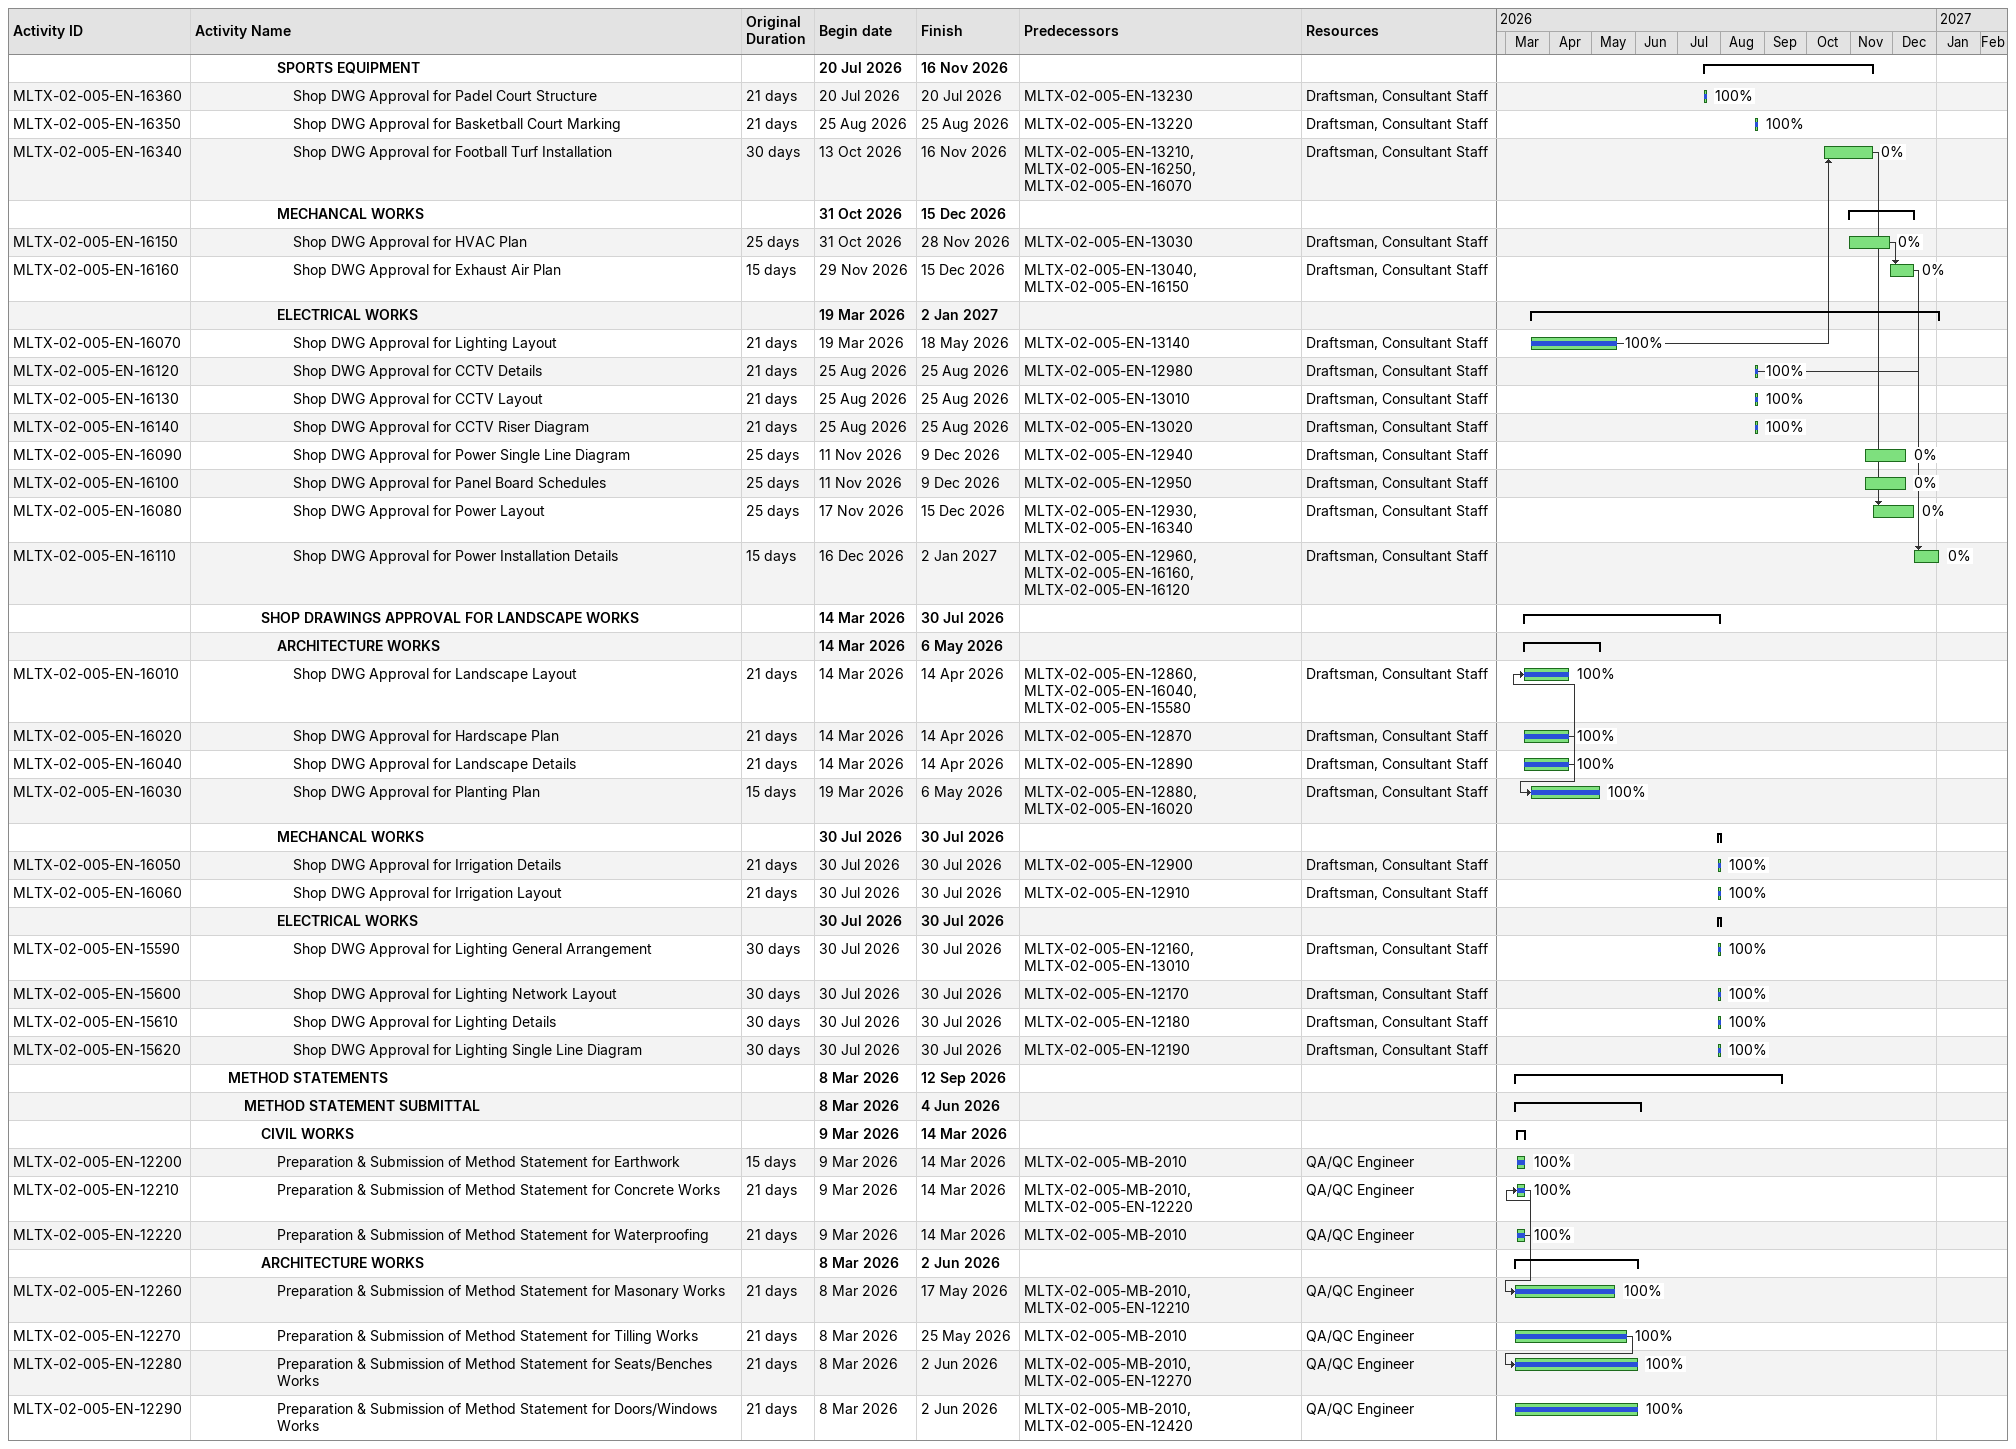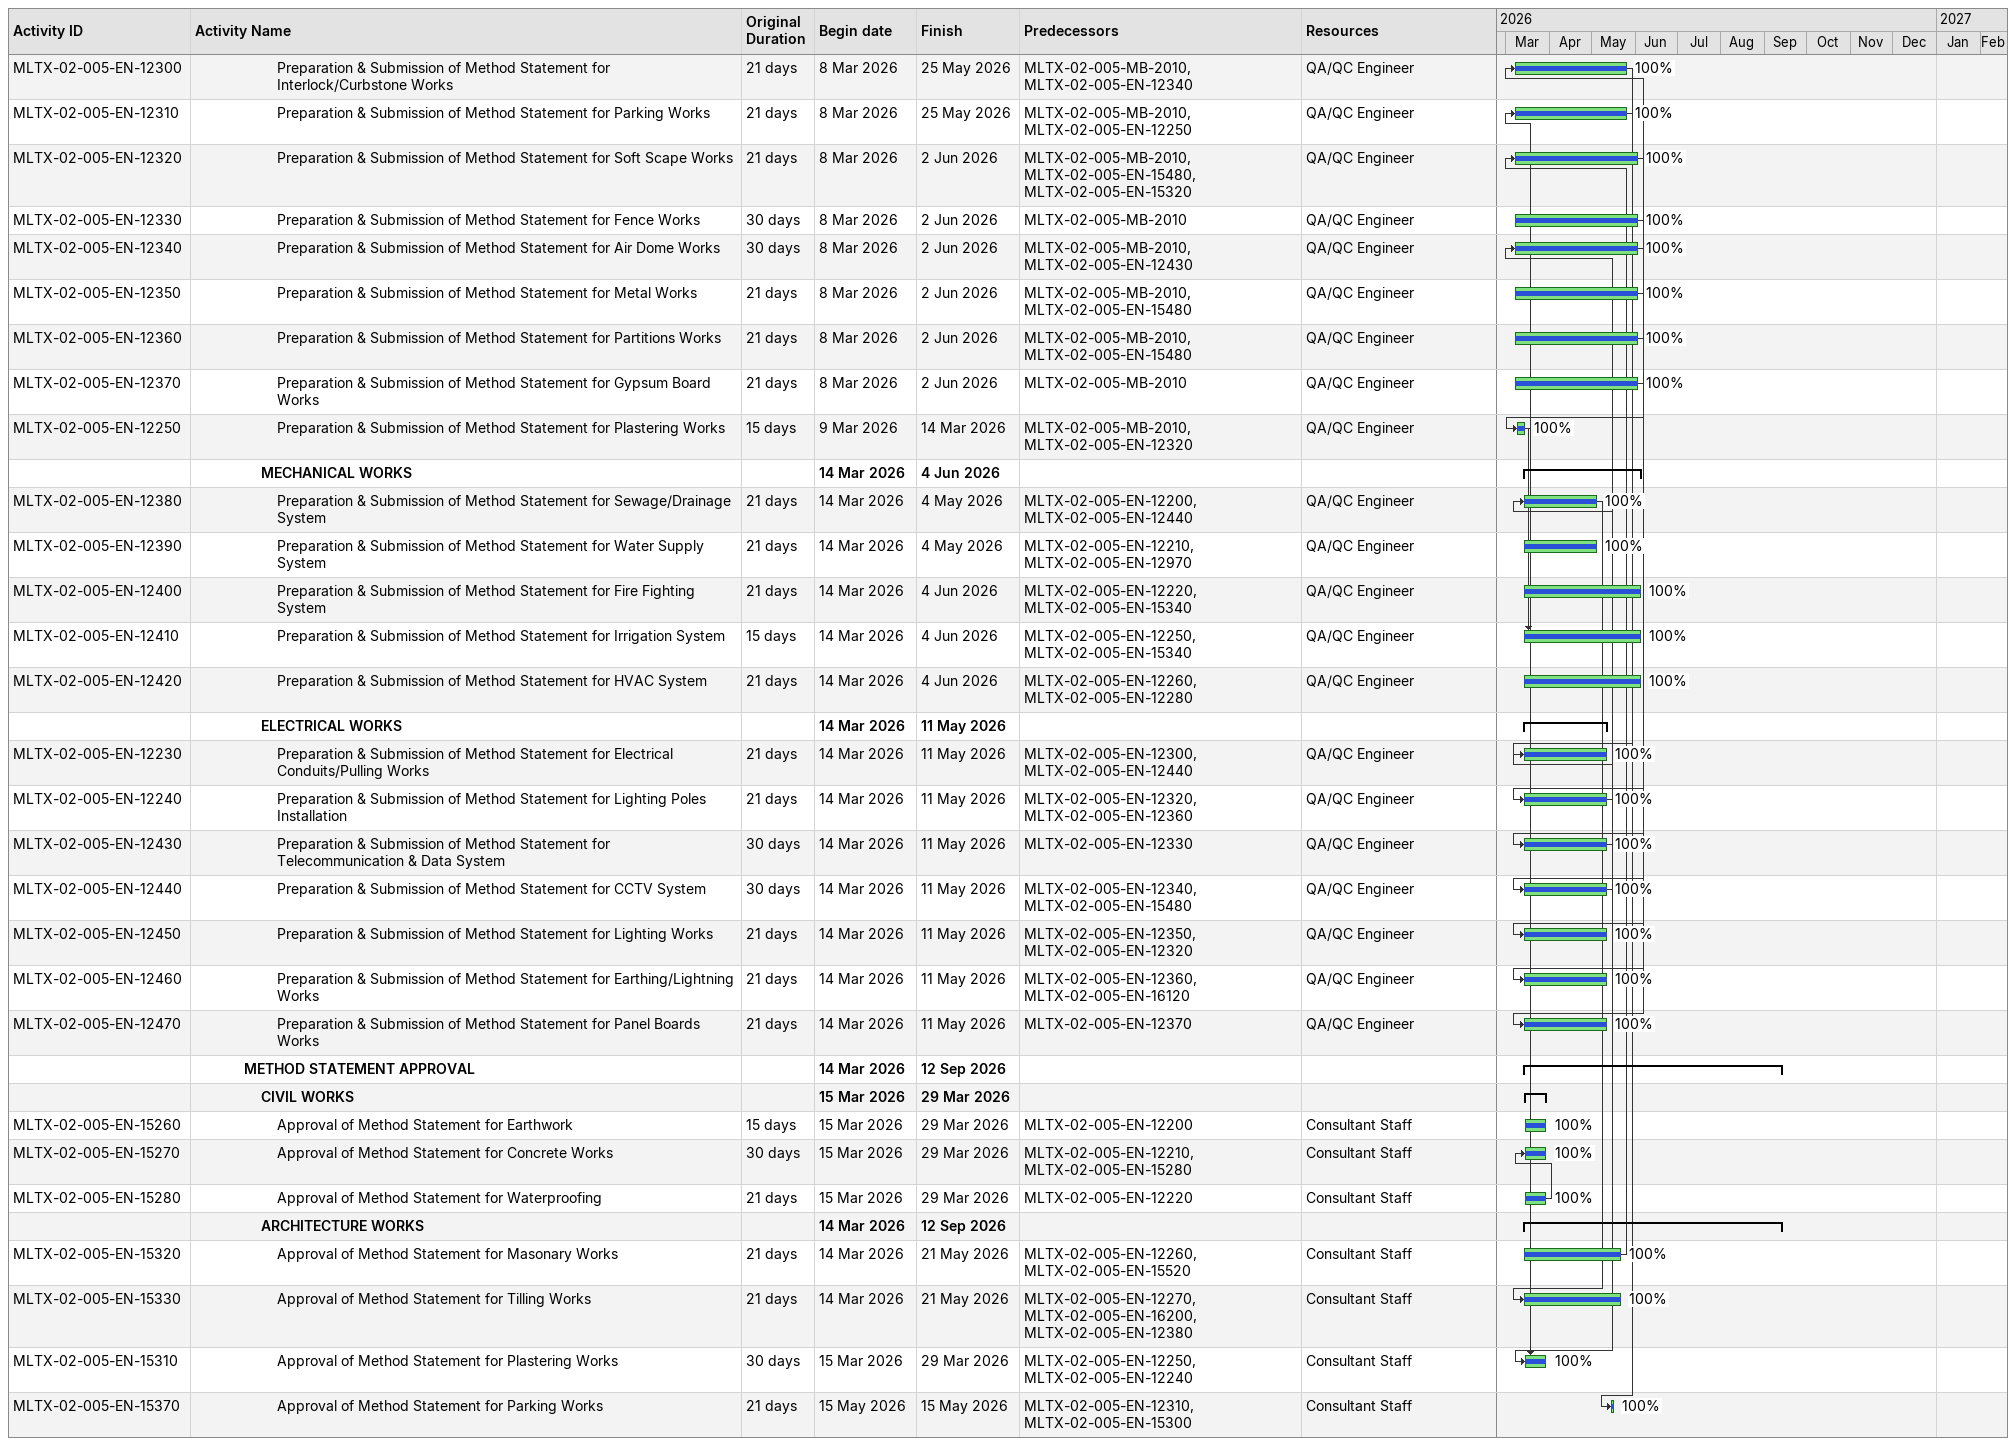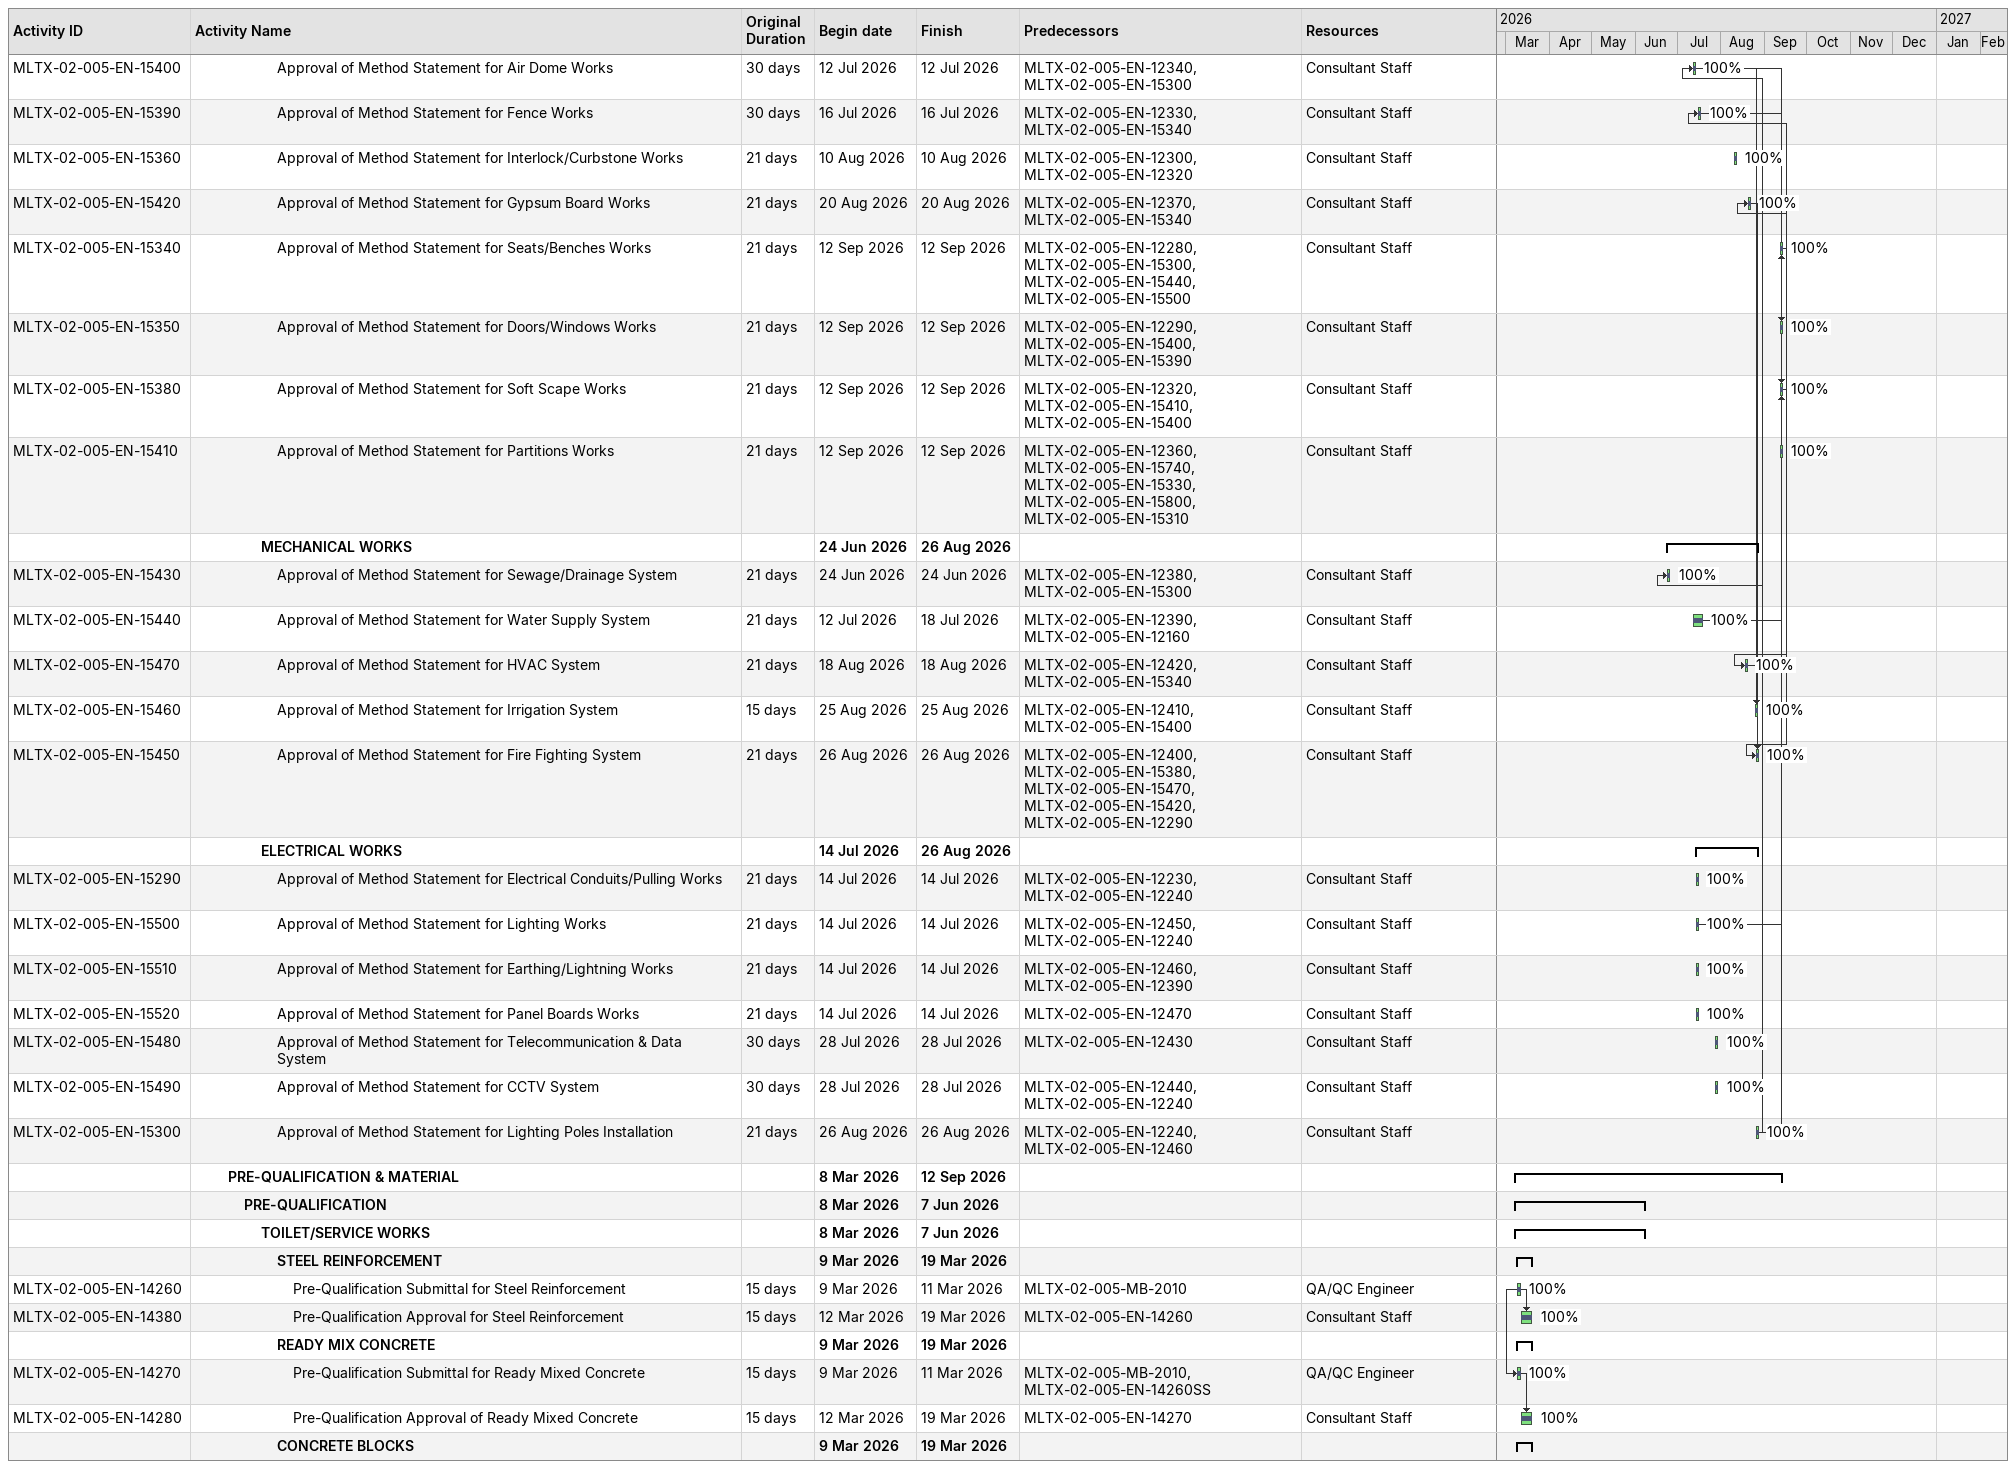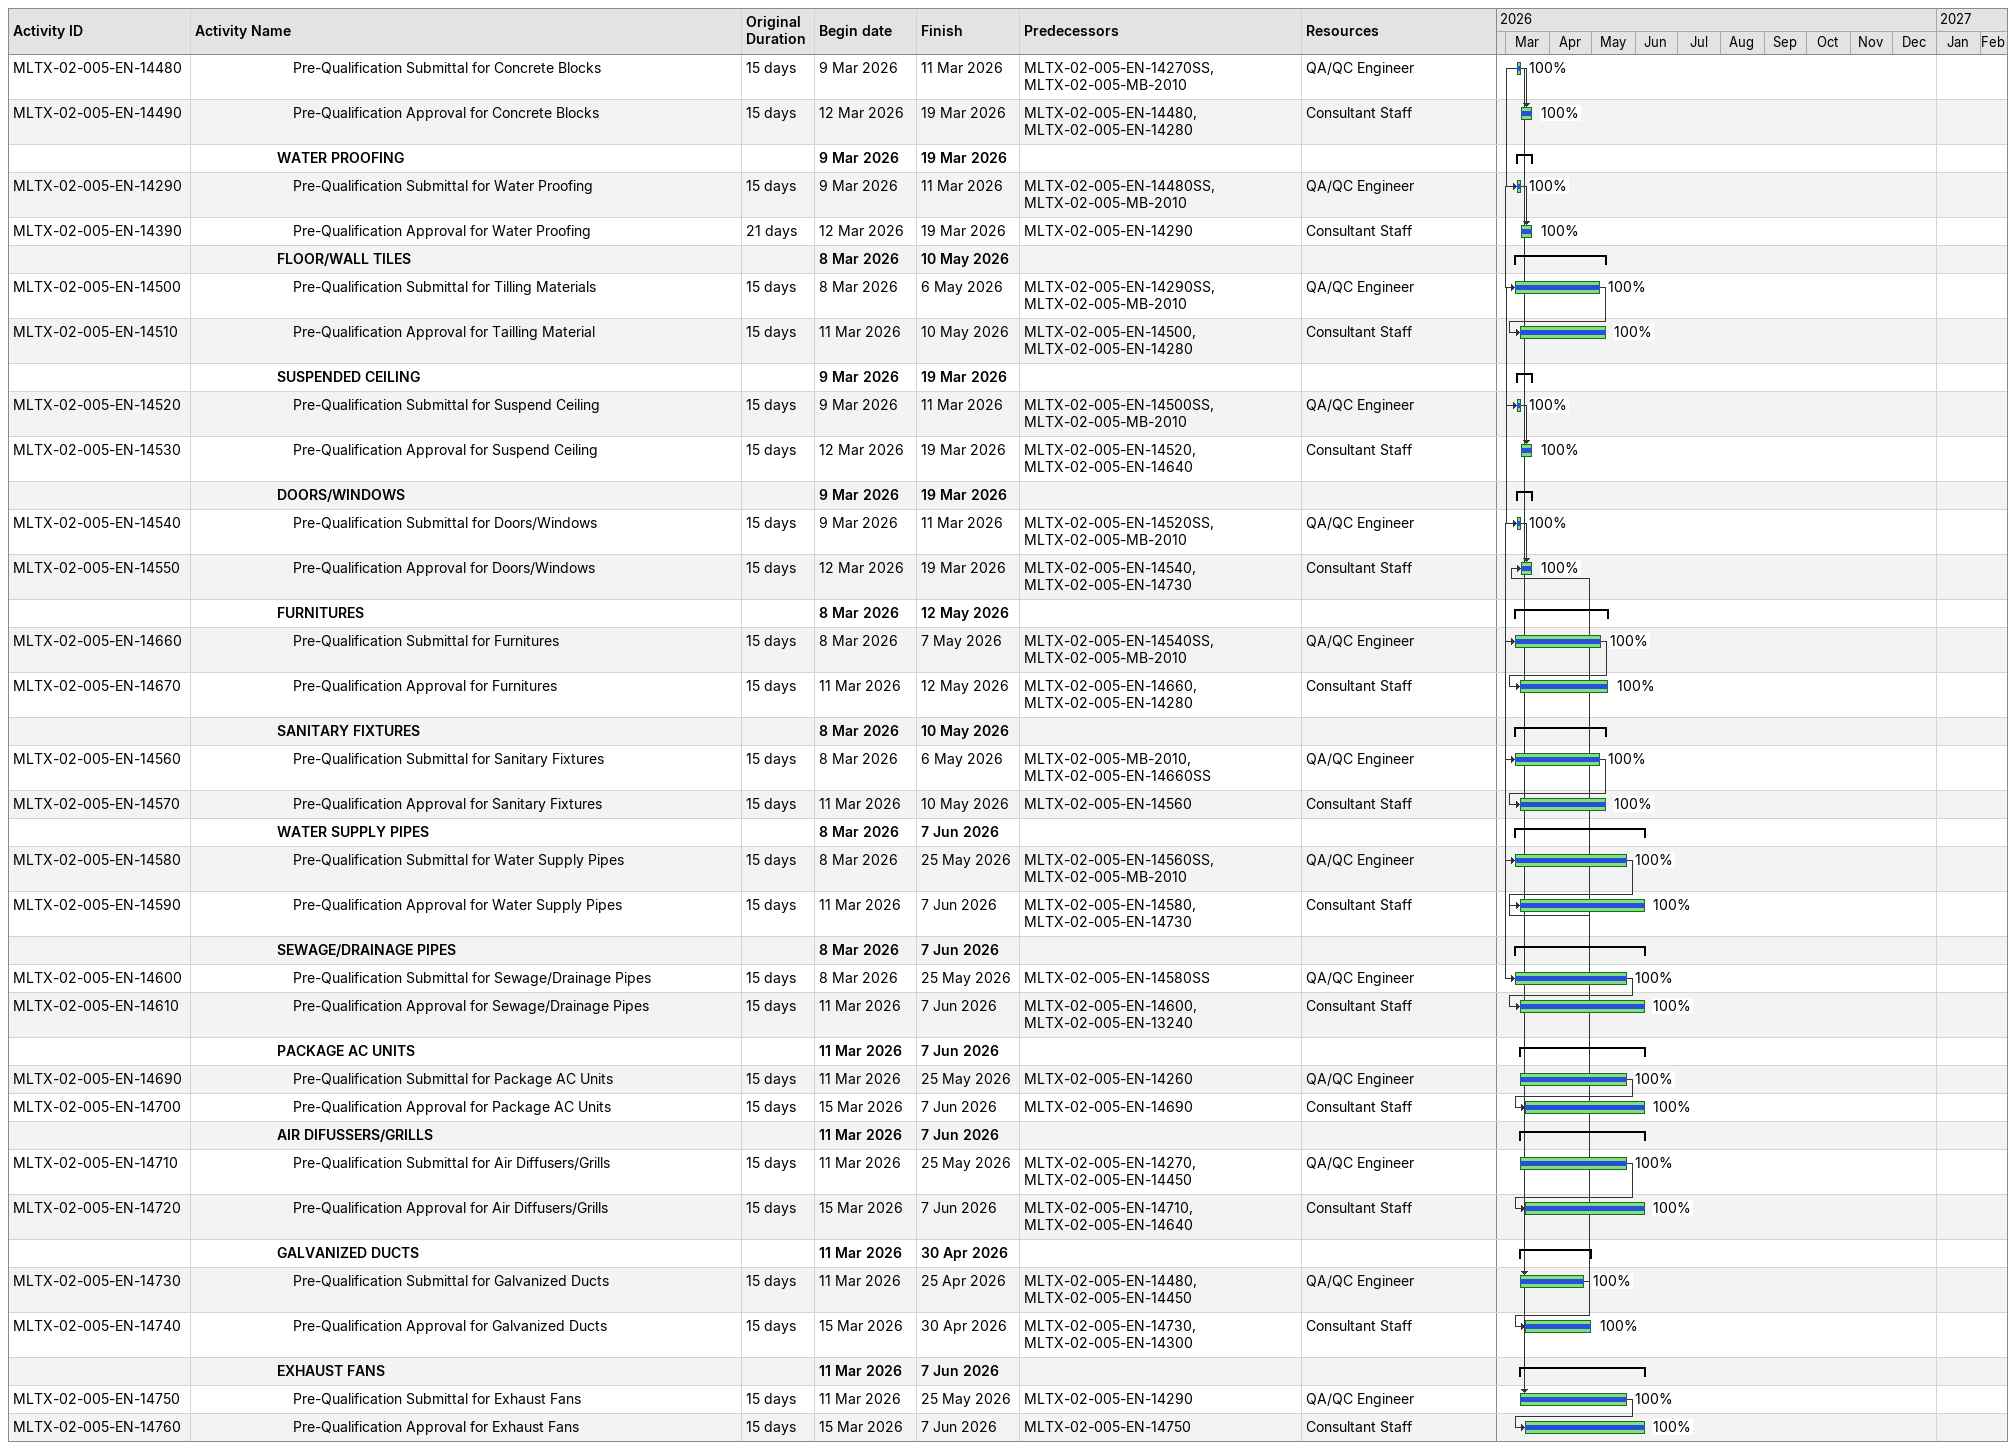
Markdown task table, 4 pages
| ID | Level | Task | Original duration | Start | Finish | Predecessors | Resources | % complete |
|---|---|---|---|---|---|---|---|---|
|  | 6 | **SPORTS EQUIPMENT** |  | 2026-07-20 | 2026-11-16 |  |  |  |
| MLTX-02-005-EN-16360 | 7 | Shop DWG Approval for Padel Court Structure | 21d | 2026-07-20 | 2026-07-20 | MLTX-02-005-EN-13230 | Draftsman, Consultant Staff | 100 |
| MLTX-02-005-EN-16350 | 7 | Shop DWG Approval for Basketball Court Marking | 21d | 2026-08-25 | 2026-08-25 | MLTX-02-005-EN-13220 | Draftsman, Consultant Staff | 100 |
| MLTX-02-005-EN-16340 | 7 | Shop DWG Approval for Football Turf Installation | 30d | 2026-10-13 | 2026-11-16 | MLTX-02-005-EN-13210, MLTX-02-005-EN-16250, MLTX-02-005-EN-16070 | Draftsman, Consultant Staff | 0 |
|  | 6 | **MECHANCAL WORKS** |  | 2026-10-31 | 2026-12-15 |  |  |  |
| MLTX-02-005-EN-16150 | 7 | Shop DWG Approval for HVAC Plan | 25d | 2026-10-31 | 2026-11-28 | MLTX-02-005-EN-13030 | Draftsman, Consultant Staff | 0 |
| MLTX-02-005-EN-16160 | 7 | Shop DWG Approval for Exhaust Air Plan | 15d | 2026-11-29 | 2026-12-15 | MLTX-02-005-EN-13040, MLTX-02-005-EN-16150 | Draftsman, Consultant Staff | 0 |
|  | 6 | **ELECTRICAL WORKS** |  | 2026-03-19 | 2027-01-02 |  |  |  |
| MLTX-02-005-EN-16070 | 7 | Shop DWG Approval for Lighting Layout | 21d | 2026-03-19 | 2026-05-18 | MLTX-02-005-EN-13140 | Draftsman, Consultant Staff | 100 |
| MLTX-02-005-EN-16120 | 7 | Shop DWG Approval for CCTV Details | 21d | 2026-08-25 | 2026-08-25 | MLTX-02-005-EN-12980 | Draftsman, Consultant Staff | 100 |
| MLTX-02-005-EN-16130 | 7 | Shop DWG Approval for CCTV Layout | 21d | 2026-08-25 | 2026-08-25 | MLTX-02-005-EN-13010 | Draftsman, Consultant Staff | 100 |
| MLTX-02-005-EN-16140 | 7 | Shop DWG Approval for CCTV Riser Diagram | 21d | 2026-08-25 | 2026-08-25 | MLTX-02-005-EN-13020 | Draftsman, Consultant Staff | 100 |
| MLTX-02-005-EN-16090 | 7 | Shop DWG Approval for Power Single Line Diagram | 25d | 2026-11-11 | 2026-12-09 | MLTX-02-005-EN-12940 | Draftsman, Consultant Staff | 0 |
| MLTX-02-005-EN-16100 | 7 | Shop DWG Approval for Panel Board Schedules | 25d | 2026-11-11 | 2026-12-09 | MLTX-02-005-EN-12950 | Draftsman, Consultant Staff | 0 |
| MLTX-02-005-EN-16080 | 7 | Shop DWG Approval for Power Layout | 25d | 2026-11-17 | 2026-12-15 | MLTX-02-005-EN-12930, MLTX-02-005-EN-16340 | Draftsman, Consultant Staff | 0 |
| MLTX-02-005-EN-16110 | 7 | Shop DWG Approval for Power Installation Details | 15d | 2026-12-16 | 2027-01-02 | MLTX-02-005-EN-12960, MLTX-02-005-EN-16160, MLTX-02-005-EN-16120 | Draftsman, Consultant Staff | 0 |
|  | 5 | **SHOP DRAWINGS APPROVAL FOR LANDSCAPE WORKS** |  | 2026-03-14 | 2026-07-30 |  |  |  |
|  | 6 | **ARCHITECTURE WORKS** |  | 2026-03-14 | 2026-05-06 |  |  |  |
| MLTX-02-005-EN-16010 | 7 | Shop DWG Approval for Landscape Layout | 21d | 2026-03-14 | 2026-04-14 | MLTX-02-005-EN-12860, MLTX-02-005-EN-16040, MLTX-02-005-EN-15580 | Draftsman, Consultant Staff | 100 |
| MLTX-02-005-EN-16020 | 7 | Shop DWG Approval for Hardscape Plan | 21d | 2026-03-14 | 2026-04-14 | MLTX-02-005-EN-12870 | Draftsman, Consultant Staff | 100 |
| MLTX-02-005-EN-16040 | 7 | Shop DWG Approval for Landscape Details | 21d | 2026-03-14 | 2026-04-14 | MLTX-02-005-EN-12890 | Draftsman, Consultant Staff | 100 |
| MLTX-02-005-EN-16030 | 7 | Shop DWG Approval for Planting Plan | 15d | 2026-03-19 | 2026-05-06 | MLTX-02-005-EN-12880, MLTX-02-005-EN-16020 | Draftsman, Consultant Staff | 100 |
|  | 6 | **MECHANCAL WORKS** |  | 2026-07-30 | 2026-07-30 |  |  |  |
| MLTX-02-005-EN-16050 | 7 | Shop DWG Approval for Irrigation Details | 21d | 2026-07-30 | 2026-07-30 | MLTX-02-005-EN-12900 | Draftsman, Consultant Staff | 100 |
| MLTX-02-005-EN-16060 | 7 | Shop DWG Approval for Irrigation Layout | 21d | 2026-07-30 | 2026-07-30 | MLTX-02-005-EN-12910 | Draftsman, Consultant Staff | 100 |
|  | 6 | **ELECTRICAL WORKS** |  | 2026-07-30 | 2026-07-30 |  |  |  |
| MLTX-02-005-EN-15590 | 7 | Shop DWG Approval for Lighting General Arrangement | 30d | 2026-07-30 | 2026-07-30 | MLTX-02-005-EN-12160, MLTX-02-005-EN-13010 | Draftsman, Consultant Staff | 100 |
| MLTX-02-005-EN-15600 | 7 | Shop DWG Approval for Lighting Network Layout | 30d | 2026-07-30 | 2026-07-30 | MLTX-02-005-EN-12170 | Draftsman, Consultant Staff | 100 |
| MLTX-02-005-EN-15610 | 7 | Shop DWG Approval for Lighting Details | 30d | 2026-07-30 | 2026-07-30 | MLTX-02-005-EN-12180 | Draftsman, Consultant Staff | 100 |
| MLTX-02-005-EN-15620 | 7 | Shop DWG Approval for Lighting Single Line Diagram | 30d | 2026-07-30 | 2026-07-30 | MLTX-02-005-EN-12190 | Draftsman, Consultant Staff | 100 |
|  | 3 | **METHOD STATEMENTS** |  | 2026-03-08 | 2026-09-12 |  |  |  |
|  | 4 | **METHOD STATEMENT SUBMITTAL** |  | 2026-03-08 | 2026-06-04 |  |  |  |
|  | 5 | **CIVIL WORKS** |  | 2026-03-09 | 2026-03-14 |  |  |  |
| MLTX-02-005-EN-12200 | 6 | Preparation & Submission of Method Statement for Earthwork | 15d | 2026-03-09 | 2026-03-14 | MLTX-02-005-MB-2010 | QA/QC Engineer | 100 |
| MLTX-02-005-EN-12210 | 6 | Preparation & Submission of Method Statement for Concrete Works | 21d | 2026-03-09 | 2026-03-14 | MLTX-02-005-MB-2010, MLTX-02-005-EN-12220 | QA/QC Engineer | 100 |
| MLTX-02-005-EN-12220 | 6 | Preparation & Submission of Method Statement for Waterproofing | 21d | 2026-03-09 | 2026-03-14 | MLTX-02-005-MB-2010 | QA/QC Engineer | 100 |
|  | 5 | **ARCHITECTURE WORKS** |  | 2026-03-08 | 2026-06-02 |  |  |  |
| MLTX-02-005-EN-12260 | 6 | Preparation & Submission of Method Statement for Masonary Works | 21d | 2026-03-08 | 2026-05-17 | MLTX-02-005-MB-2010, MLTX-02-005-EN-12210 | QA/QC Engineer | 100 |
| MLTX-02-005-EN-12270 | 6 | Preparation & Submission of Method Statement for Tilling Works | 21d | 2026-03-08 | 2026-05-25 | MLTX-02-005-MB-2010 | QA/QC Engineer | 100 |
| MLTX-02-005-EN-12280 | 6 | Preparation & Submission of Method Statement for Seats/Benches Works | 21d | 2026-03-08 | 2026-06-02 | MLTX-02-005-MB-2010, MLTX-02-005-EN-12270 | QA/QC Engineer | 100 |
| MLTX-02-005-EN-12290 | 6 | Preparation & Submission of Method Statement for Doors/Windows Works | 21d | 2026-03-08 | 2026-06-02 | MLTX-02-005-MB-2010, MLTX-02-005-EN-12420 | QA/QC Engineer | 100 |
| MLTX-02-005-EN-12300 | 6 | Preparation & Submission of Method Statement for Interlock/Curbstone Works | 21d | 2026-03-08 | 2026-05-25 | MLTX-02-005-MB-2010, MLTX-02-005-EN-12340 | QA/QC Engineer | 100 |
| MLTX-02-005-EN-12310 | 6 | Preparation & Submission of Method Statement for Parking Works | 21d | 2026-03-08 | 2026-05-25 | MLTX-02-005-MB-2010, MLTX-02-005-EN-12250 | QA/QC Engineer | 100 |
| MLTX-02-005-EN-12320 | 6 | Preparation & Submission of Method Statement for Soft Scape Works | 21d | 2026-03-08 | 2026-06-02 | MLTX-02-005-MB-2010, MLTX-02-005-EN-15480, MLTX-02-005-EN-15320 | QA/QC Engineer | 100 |
| MLTX-02-005-EN-12330 | 6 | Preparation & Submission of Method Statement for Fence Works | 30d | 2026-03-08 | 2026-06-02 | MLTX-02-005-MB-2010 | QA/QC Engineer | 100 |
| MLTX-02-005-EN-12340 | 6 | Preparation & Submission of Method Statement for Air Dome Works | 30d | 2026-03-08 | 2026-06-02 | MLTX-02-005-MB-2010, MLTX-02-005-EN-12430 | QA/QC Engineer | 100 |
| MLTX-02-005-EN-12350 | 6 | Preparation & Submission of Method Statement for Metal Works | 21d | 2026-03-08 | 2026-06-02 | MLTX-02-005-MB-2010, MLTX-02-005-EN-15480 | QA/QC Engineer | 100 |
| MLTX-02-005-EN-12360 | 6 | Preparation & Submission of Method Statement for Partitions Works | 21d | 2026-03-08 | 2026-06-02 | MLTX-02-005-MB-2010, MLTX-02-005-EN-15480 | QA/QC Engineer | 100 |
| MLTX-02-005-EN-12370 | 6 | Preparation & Submission of Method Statement for Gypsum Board Works | 21d | 2026-03-08 | 2026-06-02 | MLTX-02-005-MB-2010 | QA/QC Engineer | 100 |
| MLTX-02-005-EN-12250 | 6 | Preparation & Submission of Method Statement for Plastering Works | 15d | 2026-03-09 | 2026-03-14 | MLTX-02-005-MB-2010, MLTX-02-005-EN-12320 | QA/QC Engineer | 100 |
|  | 5 | **MECHANICAL WORKS** |  | 2026-03-14 | 2026-06-04 |  |  |  |
| MLTX-02-005-EN-12380 | 6 | Preparation & Submission of Method Statement for Sewage/Drainage System | 21d | 2026-03-14 | 2026-05-04 | MLTX-02-005-EN-12200, MLTX-02-005-EN-12440 | QA/QC Engineer | 100 |
| MLTX-02-005-EN-12390 | 6 | Preparation & Submission of Method Statement for Water Supply System | 21d | 2026-03-14 | 2026-05-04 | MLTX-02-005-EN-12210, MLTX-02-005-EN-12970 | QA/QC Engineer | 100 |
| MLTX-02-005-EN-12400 | 6 | Preparation & Submission of Method Statement for Fire Fighting System | 21d | 2026-03-14 | 2026-06-04 | MLTX-02-005-EN-12220, MLTX-02-005-EN-15340 | QA/QC Engineer | 100 |
| MLTX-02-005-EN-12410 | 6 | Preparation & Submission of Method Statement for Irrigation System | 15d | 2026-03-14 | 2026-06-04 | MLTX-02-005-EN-12250, MLTX-02-005-EN-15340 | QA/QC Engineer | 100 |
| MLTX-02-005-EN-12420 | 6 | Preparation & Submission of Method Statement for HVAC System | 21d | 2026-03-14 | 2026-06-04 | MLTX-02-005-EN-12260, MLTX-02-005-EN-12280 | QA/QC Engineer | 100 |
|  | 5 | **ELECTRICAL WORKS** |  | 2026-03-14 | 2026-05-11 |  |  |  |
| MLTX-02-005-EN-12230 | 6 | Preparation & Submission of Method Statement for Electrical Conduits/Pulling Works | 21d | 2026-03-14 | 2026-05-11 | MLTX-02-005-EN-12300, MLTX-02-005-EN-12440 | QA/QC Engineer | 100 |
| MLTX-02-005-EN-12240 | 6 | Preparation & Submission of Method Statement for Lighting Poles Installation | 21d | 2026-03-14 | 2026-05-11 | MLTX-02-005-EN-12320, MLTX-02-005-EN-12360 | QA/QC Engineer | 100 |
| MLTX-02-005-EN-12430 | 6 | Preparation & Submission of Method Statement for Telecommunication & Data System | 30d | 2026-03-14 | 2026-05-11 | MLTX-02-005-EN-12330 | QA/QC Engineer | 100 |
| MLTX-02-005-EN-12440 | 6 | Preparation & Submission of Method Statement for CCTV System | 30d | 2026-03-14 | 2026-05-11 | MLTX-02-005-EN-12340, MLTX-02-005-EN-15480 | QA/QC Engineer | 100 |
| MLTX-02-005-EN-12450 | 6 | Preparation & Submission of Method Statement for Lighting Works | 21d | 2026-03-14 | 2026-05-11 | MLTX-02-005-EN-12350, MLTX-02-005-EN-12320 | QA/QC Engineer | 100 |
| MLTX-02-005-EN-12460 | 6 | Preparation & Submission of Method Statement for Earthing/Lightning Works | 21d | 2026-03-14 | 2026-05-11 | MLTX-02-005-EN-12360, MLTX-02-005-EN-16120 | QA/QC Engineer | 100 |
| MLTX-02-005-EN-12470 | 6 | Preparation & Submission of Method Statement for Panel Boards Works | 21d | 2026-03-14 | 2026-05-11 | MLTX-02-005-EN-12370 | QA/QC Engineer | 100 |
|  | 4 | **METHOD STATEMENT APPROVAL** |  | 2026-03-14 | 2026-09-12 |  |  |  |
|  | 5 | **CIVIL WORKS** |  | 2026-03-15 | 2026-03-29 |  |  |  |
| MLTX-02-005-EN-15260 | 6 | Approval of Method Statement for Earthwork | 15d | 2026-03-15 | 2026-03-29 | MLTX-02-005-EN-12200 | Consultant Staff | 100 |
| MLTX-02-005-EN-15270 | 6 | Approval of Method Statement for Concrete Works | 30d | 2026-03-15 | 2026-03-29 | MLTX-02-005-EN-12210, MLTX-02-005-EN-15280 | Consultant Staff | 100 |
| MLTX-02-005-EN-15280 | 6 | Approval of Method Statement for Waterproofing | 21d | 2026-03-15 | 2026-03-29 | MLTX-02-005-EN-12220 | Consultant Staff | 100 |
|  | 5 | **ARCHITECTURE WORKS** |  | 2026-03-14 | 2026-09-12 |  |  |  |
| MLTX-02-005-EN-15320 | 6 | Approval of Method Statement for Masonary Works | 21d | 2026-03-14 | 2026-05-21 | MLTX-02-005-EN-12260, MLTX-02-005-EN-15520 | Consultant Staff | 100 |
| MLTX-02-005-EN-15330 | 6 | Approval of Method Statement for Tilling Works | 21d | 2026-03-14 | 2026-05-21 | MLTX-02-005-EN-12270, MLTX-02-005-EN-16200, MLTX-02-005-EN-12380 | Consultant Staff | 100 |
| MLTX-02-005-EN-15310 | 6 | Approval of Method Statement for Plastering Works | 30d | 2026-03-15 | 2026-03-29 | MLTX-02-005-EN-12250, MLTX-02-005-EN-12240 | Consultant Staff | 100 |
| MLTX-02-005-EN-15370 | 6 | Approval of Method Statement for Parking Works | 21d | 2026-05-15 | 2026-05-15 | MLTX-02-005-EN-12310, MLTX-02-005-EN-15300 | Consultant Staff | 100 |
| MLTX-02-005-EN-15400 | 6 | Approval of Method Statement for Air Dome Works | 30d | 2026-07-12 | 2026-07-12 | MLTX-02-005-EN-12340, MLTX-02-005-EN-15300 | Consultant Staff | 100 |
| MLTX-02-005-EN-15390 | 6 | Approval of Method Statement for Fence Works | 30d | 2026-07-16 | 2026-07-16 | MLTX-02-005-EN-12330, MLTX-02-005-EN-15340 | Consultant Staff | 100 |
| MLTX-02-005-EN-15360 | 6 | Approval of Method Statement for Interlock/Curbstone Works | 21d | 2026-08-10 | 2026-08-10 | MLTX-02-005-EN-12300, MLTX-02-005-EN-12320 | Consultant Staff | 100 |
| MLTX-02-005-EN-15420 | 6 | Approval of Method Statement for Gypsum Board Works | 21d | 2026-08-20 | 2026-08-20 | MLTX-02-005-EN-12370, MLTX-02-005-EN-15340 | Consultant Staff | 100 |
| MLTX-02-005-EN-15340 | 6 | Approval of Method Statement for Seats/Benches Works | 21d | 2026-09-12 | 2026-09-12 | MLTX-02-005-EN-12280, MLTX-02-005-EN-15300, MLTX-02-005-EN-15440, MLTX-02-005-EN-15500 | Consultant Staff | 100 |
| MLTX-02-005-EN-15350 | 6 | Approval of Method Statement for Doors/Windows Works | 21d | 2026-09-12 | 2026-09-12 | MLTX-02-005-EN-12290, MLTX-02-005-EN-15400, MLTX-02-005-EN-15390 | Consultant Staff | 100 |
| MLTX-02-005-EN-15380 | 6 | Approval of Method Statement for Soft Scape Works | 21d | 2026-09-12 | 2026-09-12 | MLTX-02-005-EN-12320, MLTX-02-005-EN-15410, MLTX-02-005-EN-15400 | Consultant Staff | 100 |
| MLTX-02-005-EN-15410 | 6 | Approval of Method Statement for Partitions Works | 21d | 2026-09-12 | 2026-09-12 | MLTX-02-005-EN-12360, MLTX-02-005-EN-15740, MLTX-02-005-EN-15330, MLTX-02-005-EN-15800, MLTX-02-005-EN-15310 | Consultant Staff | 100 |
|  | 5 | **MECHANICAL WORKS** |  | 2026-06-24 | 2026-08-26 |  |  |  |
| MLTX-02-005-EN-15430 | 6 | Approval of Method Statement for Sewage/Drainage System | 21d | 2026-06-24 | 2026-06-24 | MLTX-02-005-EN-12380, MLTX-02-005-EN-15300 | Consultant Staff | 100 |
| MLTX-02-005-EN-15440 | 6 | Approval of Method Statement for Water Supply System | 21d | 2026-07-12 | 2026-07-18 | MLTX-02-005-EN-12390, MLTX-02-005-EN-12160 | Consultant Staff | 100 |
| MLTX-02-005-EN-15470 | 6 | Approval of Method Statement for HVAC System | 21d | 2026-08-18 | 2026-08-18 | MLTX-02-005-EN-12420, MLTX-02-005-EN-15340 | Consultant Staff | 100 |
| MLTX-02-005-EN-15460 | 6 | Approval of Method Statement for Irrigation System | 15d | 2026-08-25 | 2026-08-25 | MLTX-02-005-EN-12410, MLTX-02-005-EN-15400 | Consultant Staff | 100 |
| MLTX-02-005-EN-15450 | 6 | Approval of Method Statement for Fire Fighting System | 21d | 2026-08-26 | 2026-08-26 | MLTX-02-005-EN-12400, MLTX-02-005-EN-15380, MLTX-02-005-EN-15470, MLTX-02-005-EN-15420, MLTX-02-005-EN-12290 | Consultant Staff | 100 |
|  | 5 | **ELECTRICAL WORKS** |  | 2026-07-14 | 2026-08-26 |  |  |  |
| MLTX-02-005-EN-15290 | 6 | Approval of Method Statement for Electrical Conduits/Pulling Works | 21d | 2026-07-14 | 2026-07-14 | MLTX-02-005-EN-12230, MLTX-02-005-EN-12240 | Consultant Staff | 100 |
| MLTX-02-005-EN-15500 | 6 | Approval of Method Statement for Lighting Works | 21d | 2026-07-14 | 2026-07-14 | MLTX-02-005-EN-12450, MLTX-02-005-EN-12240 | Consultant Staff | 100 |
| MLTX-02-005-EN-15510 | 6 | Approval of Method Statement for Earthing/Lightning Works | 21d | 2026-07-14 | 2026-07-14 | MLTX-02-005-EN-12460, MLTX-02-005-EN-12390 | Consultant Staff | 100 |
| MLTX-02-005-EN-15520 | 6 | Approval of Method Statement for Panel Boards Works | 21d | 2026-07-14 | 2026-07-14 | MLTX-02-005-EN-12470 | Consultant Staff | 100 |
| MLTX-02-005-EN-15480 | 6 | Approval of Method Statement for Telecommunication & Data System | 30d | 2026-07-28 | 2026-07-28 | MLTX-02-005-EN-12430 | Consultant Staff | 100 |
| MLTX-02-005-EN-15490 | 6 | Approval of Method Statement for CCTV System | 30d | 2026-07-28 | 2026-07-28 | MLTX-02-005-EN-12440, MLTX-02-005-EN-12240 | Consultant Staff | 100 |
| MLTX-02-005-EN-15300 | 6 | Approval of Method Statement for Lighting Poles Installation | 21d | 2026-08-26 | 2026-08-26 | MLTX-02-005-EN-12240, MLTX-02-005-EN-12460 | Consultant Staff | 100 |
|  | 3 | **PRE-QUALIFICATION & MATERIAL** |  | 2026-03-08 | 2026-09-12 |  |  |  |
|  | 4 | **PRE-QUALIFICATION** |  | 2026-03-08 | 2026-06-07 |  |  |  |
|  | 5 | **TOILET/SERVICE WORKS** |  | 2026-03-08 | 2026-06-07 |  |  |  |
|  | 6 | **STEEL REINFORCEMENT** |  | 2026-03-09 | 2026-03-19 |  |  |  |
| MLTX-02-005-EN-14260 | 7 | Pre-Qualification Submittal for Steel Reinforcement | 15d | 2026-03-09 | 2026-03-11 | MLTX-02-005-MB-2010 | QA/QC Engineer | 100 |
| MLTX-02-005-EN-14380 | 7 | Pre-Qualification Approval for Steel Reinforcement | 15d | 2026-03-12 | 2026-03-19 | MLTX-02-005-EN-14260 | Consultant Staff | 100 |
|  | 6 | **READY MIX CONCRETE** |  | 2026-03-09 | 2026-03-19 |  |  |  |
| MLTX-02-005-EN-14270 | 7 | Pre-Qualification Submittal for Ready Mixed Concrete | 15d | 2026-03-09 | 2026-03-11 | MLTX-02-005-MB-2010, MLTX-02-005-EN-14260SS | QA/QC Engineer | 100 |
| MLTX-02-005-EN-14280 | 7 | Pre-Qualification Approval of Ready Mixed Concrete | 15d | 2026-03-12 | 2026-03-19 | MLTX-02-005-EN-14270 | Consultant Staff | 100 |
|  | 6 | **CONCRETE BLOCKS** |  | 2026-03-09 | 2026-03-19 |  |  |  |
| MLTX-02-005-EN-14480 | 7 | Pre-Qualification Submittal for Concrete Blocks | 15d | 2026-03-09 | 2026-03-11 | MLTX-02-005-EN-14270SS, MLTX-02-005-MB-2010 | QA/QC Engineer | 100 |
| MLTX-02-005-EN-14490 | 7 | Pre-Qualification Approval for Concrete Blocks | 15d | 2026-03-12 | 2026-03-19 | MLTX-02-005-EN-14480, MLTX-02-005-EN-14280 | Consultant Staff | 100 |
|  | 6 | **WATER PROOFING** |  | 2026-03-09 | 2026-03-19 |  |  |  |
| MLTX-02-005-EN-14290 | 7 | Pre-Qualification Submittal for Water Proofing | 15d | 2026-03-09 | 2026-03-11 | MLTX-02-005-EN-14480SS, MLTX-02-005-MB-2010 | QA/QC Engineer | 100 |
| MLTX-02-005-EN-14390 | 7 | Pre-Qualification Approval for Water Proofing | 21d | 2026-03-12 | 2026-03-19 | MLTX-02-005-EN-14290 | Consultant Staff | 100 |
|  | 6 | **FLOOR/WALL TILES** |  | 2026-03-08 | 2026-05-10 |  |  |  |
| MLTX-02-005-EN-14500 | 7 | Pre-Qualification Submittal for Tilling Materials | 15d | 2026-03-08 | 2026-05-06 | MLTX-02-005-EN-14290SS, MLTX-02-005-MB-2010 | QA/QC Engineer | 100 |
| MLTX-02-005-EN-14510 | 7 | Pre-Qualification Approval for Tailling Material | 15d | 2026-03-11 | 2026-05-10 | MLTX-02-005-EN-14500, MLTX-02-005-EN-14280 | Consultant Staff | 100 |
|  | 6 | **SUSPENDED CEILING** |  | 2026-03-09 | 2026-03-19 |  |  |  |
| MLTX-02-005-EN-14520 | 7 | Pre-Qualification Submittal for Suspend Ceiling | 15d | 2026-03-09 | 2026-03-11 | MLTX-02-005-EN-14500SS, MLTX-02-005-MB-2010 | QA/QC Engineer | 100 |
| MLTX-02-005-EN-14530 | 7 | Pre-Qualification Approval for Suspend Ceiling | 15d | 2026-03-12 | 2026-03-19 | MLTX-02-005-EN-14520, MLTX-02-005-EN-14640 | Consultant Staff | 100 |
|  | 6 | **DOORS/WINDOWS** |  | 2026-03-09 | 2026-03-19 |  |  |  |
| MLTX-02-005-EN-14540 | 7 | Pre-Qualification Submittal for Doors/Windows | 15d | 2026-03-09 | 2026-03-11 | MLTX-02-005-EN-14520SS, MLTX-02-005-MB-2010 | QA/QC Engineer | 100 |
| MLTX-02-005-EN-14550 | 7 | Pre-Qualification Approval for Doors/Windows | 15d | 2026-03-12 | 2026-03-19 | MLTX-02-005-EN-14540, MLTX-02-005-EN-14730 | Consultant Staff | 100 |
|  | 6 | **FURNITURES** |  | 2026-03-08 | 2026-05-12 |  |  |  |
| MLTX-02-005-EN-14660 | 7 | Pre-Qualification Submittal for Furnitures | 15d | 2026-03-08 | 2026-05-07 | MLTX-02-005-EN-14540SS, MLTX-02-005-MB-2010 | QA/QC Engineer | 100 |
| MLTX-02-005-EN-14670 | 7 | Pre-Qualification Approval for Furnitures | 15d | 2026-03-11 | 2026-05-12 | MLTX-02-005-EN-14660, MLTX-02-005-EN-14280 | Consultant Staff | 100 |
|  | 6 | **SANITARY FIXTURES** |  | 2026-03-08 | 2026-05-10 |  |  |  |
| MLTX-02-005-EN-14560 | 7 | Pre-Qualification Submittal for Sanitary Fixtures | 15d | 2026-03-08 | 2026-05-06 | MLTX-02-005-MB-2010, MLTX-02-005-EN-14660SS | QA/QC Engineer | 100 |
| MLTX-02-005-EN-14570 | 7 | Pre-Qualification Approval for Sanitary Fixtures | 15d | 2026-03-11 | 2026-05-10 | MLTX-02-005-EN-14560 | Consultant Staff | 100 |
|  | 6 | **WATER SUPPLY PIPES** |  | 2026-03-08 | 2026-06-07 |  |  |  |
| MLTX-02-005-EN-14580 | 7 | Pre-Qualification Submittal for Water Supply Pipes | 15d | 2026-03-08 | 2026-05-25 | MLTX-02-005-EN-14560SS, MLTX-02-005-MB-2010 | QA/QC Engineer | 100 |
| MLTX-02-005-EN-14590 | 7 | Pre-Qualification Approval for Water Supply Pipes | 15d | 2026-03-11 | 2026-06-07 | MLTX-02-005-EN-14580, MLTX-02-005-EN-14730 | Consultant Staff | 100 |
|  | 6 | **SEWAGE/DRAINAGE PIPES** |  | 2026-03-08 | 2026-06-07 |  |  |  |
| MLTX-02-005-EN-14600 | 7 | Pre-Qualification Submittal for Sewage/Drainage Pipes | 15d | 2026-03-08 | 2026-05-25 | MLTX-02-005-EN-14580SS | QA/QC Engineer | 100 |
| MLTX-02-005-EN-14610 | 7 | Pre-Qualification Approval for Sewage/Drainage Pipes | 15d | 2026-03-11 | 2026-06-07 | MLTX-02-005-EN-14600, MLTX-02-005-EN-13240 | Consultant Staff | 100 |
|  | 6 | **PACKAGE AC UNITS** |  | 2026-03-11 | 2026-06-07 |  |  |  |
| MLTX-02-005-EN-14690 | 7 | Pre-Qualification Submittal for Package AC Units | 15d | 2026-03-11 | 2026-05-25 | MLTX-02-005-EN-14260 | QA/QC Engineer | 100 |
| MLTX-02-005-EN-14700 | 7 | Pre-Qualification Approval for Package AC Units | 15d | 2026-03-15 | 2026-06-07 | MLTX-02-005-EN-14690 | Consultant Staff | 100 |
|  | 6 | **AIR DIFUSSERS/GRILLS** |  | 2026-03-11 | 2026-06-07 |  |  |  |
| MLTX-02-005-EN-14710 | 7 | Pre-Qualification Submittal for Air Diffusers/Grills | 15d | 2026-03-11 | 2026-05-25 | MLTX-02-005-EN-14270, MLTX-02-005-EN-14450 | QA/QC Engineer | 100 |
| MLTX-02-005-EN-14720 | 7 | Pre-Qualification Approval for Air Diffusers/Grills | 15d | 2026-03-15 | 2026-06-07 | MLTX-02-005-EN-14710, MLTX-02-005-EN-14640 | Consultant Staff | 100 |
|  | 6 | **GALVANIZED DUCTS** |  | 2026-03-11 | 2026-04-30 |  |  |  |
| MLTX-02-005-EN-14730 | 7 | Pre-Qualification Submittal for Galvanized Ducts | 15d | 2026-03-11 | 2026-04-25 | MLTX-02-005-EN-14480, MLTX-02-005-EN-14450 | QA/QC Engineer | 100 |
| MLTX-02-005-EN-14740 | 7 | Pre-Qualification Approval for Galvanized Ducts | 15d | 2026-03-15 | 2026-04-30 | MLTX-02-005-EN-14730, MLTX-02-005-EN-14300 | Consultant Staff | 100 |
|  | 6 | **EXHAUST FANS** |  | 2026-03-11 | 2026-06-07 |  |  |  |
| MLTX-02-005-EN-14750 | 7 | Pre-Qualification Submittal for Exhaust Fans | 15d | 2026-03-11 | 2026-05-25 | MLTX-02-005-EN-14290 | QA/QC Engineer | 100 |
| MLTX-02-005-EN-14760 | 7 | Pre-Qualification Approval for Exhaust Fans | 15d | 2026-03-15 | 2026-06-07 | MLTX-02-005-EN-14750 | Consultant Staff | 100 |
